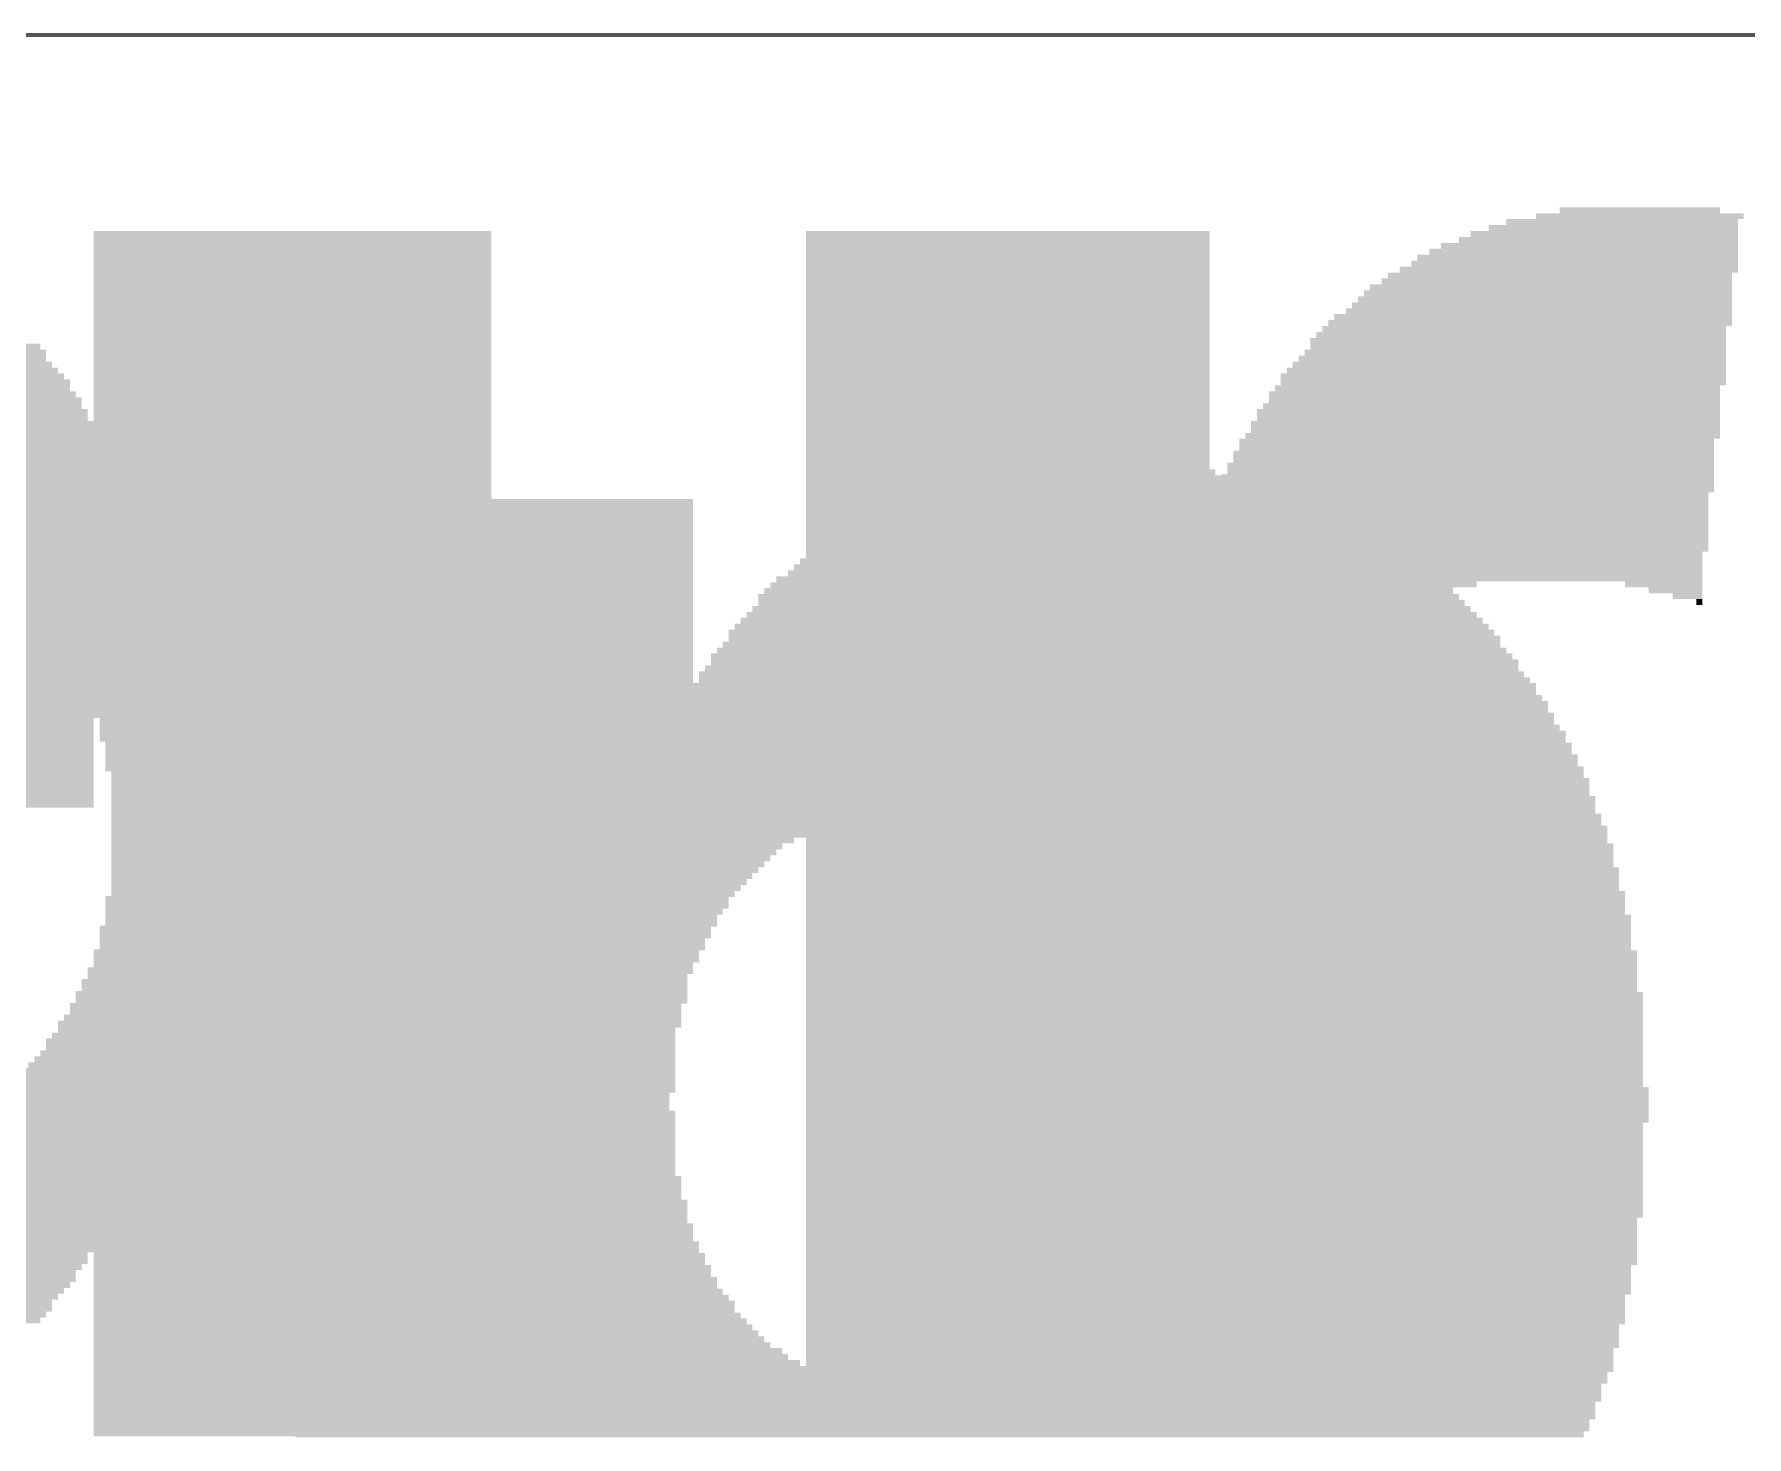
# Model space of a CAD drawing. Extents: x -21 to 88, y -12 to 76.
# Drawn here: x 34.905 to 37.79, y 35.684 to 38.046 of the extents above; entities that cross this region are included whole.
import ezdxf

# ---------------------------------------------------------------- set-up
doc = ezdxf.new("R2010")
doc.units = 0
for name, color, linetype in [('1', 22, 'CONTINUOUS'), ('21', 253, 'CONTINUOUS'), ('22', 253, 'CONTINUOUS')]:
    doc.layers.add(name, color=color, linetype=linetype)

# ---------------------------------------------------------------- blocks, each defined once
blk = doc.blocks.new('RECT')
blk.add_solid([(-0.5, -0.5), (0.5, -0.5), (-0.5, 0.5), (0.5, 0.5)])

msp = doc.modelspace()

# ---------------------------------------------------------------- linework, layer by layer
at = {"layer": '1'}
for points in [[(31.726, 38.0439), (40.906, 38.0439, 1), (40.906, 38.0464), (31.726, 38.0464, 1)], [(39.706, 38.0463), (33.906, 38.0463, 1), (33.906, 38.0437), (39.706, 38.0437, 1)]]:
    msp.add_lwpolyline(points, format="xyb", close=True, dxfattribs=at)

# ---------------------------------------------------------------- block references
at = {"layer": '21', "yscale": 0.01}
for p, xscale in [((37.61, 37.74), 0.35), ((37.61, 37.75), 0.27), ((35.34, 37.71), 0.67), ((36.545, 37.71), 0.68), ((37.55, 37.71), 0.45), ((37.565, 37.72), 0.42), ((37.58, 37.73), 0.39), ((35.34, 37.7), 0.67), ((35.34, 37.69), 0.67), ((35.34, 37.68), 0.67), ((36.545, 37.7), 0.68), ((36.545, 37.69), 0.68), ((36.545, 37.68), 0.68), ((37.515, 37.68), 0.52), ((37.525, 37.69), 0.5), ((37.54, 37.7), 0.47), ((35.34, 37.67), 0.67), ((35.34, 37.66), 0.67), ((35.34, 37.65), 0.67), ((36.545, 37.67), 0.68), ((36.545, 37.66), 0.68), ((36.545, 37.65), 0.68), ((37.49, 37.65), 0.57), ((37.5, 37.66), 0.55), ((37.505, 37.67), 0.54), ((35.34, 37.64), 0.67), ((35.34, 37.63), 0.67), ((35.34, 37.62), 0.67), ((36.545, 37.64), 0.68), ((36.545, 37.63), 0.68), ((36.545, 37.62), 0.68), ((37.46, 37.62), 0.61), ((37.47, 37.63), 0.59), ((37.475, 37.64), 0.58), ((35.34, 37.61), 0.67), ((35.34, 37.6), 0.67), ((35.34, 37.59), 0.67), ((36.545, 37.61), 0.68), ((36.545, 37.6), 0.68), ((36.545, 37.59), 0.68), ((37.445, 37.59), 0.64), ((37.45, 37.6), 0.63), ((37.455, 37.61), 0.62), ((35.34, 37.58), 0.67), ((35.34, 37.57), 0.67), ((35.34, 37.56), 0.67), ((36.545, 37.58), 0.68), ((36.545, 37.57), 0.68), ((36.545, 37.56), 0.68), ((37.425, 37.56), 0.68), ((37.43, 37.57), 0.67), ((37.44, 37.58), 0.65), ((35.34, 37.55), 0.67), ((35.34, 37.54), 0.67), ((35.34, 37.53), 0.67), ((36.545, 37.55), 0.68), ((36.545, 37.54), 0.68), ((36.545, 37.53), 0.68), ((37.405, 37.53), 0.7), ((37.41, 37.54), 0.69), ((37.415, 37.55), 0.68), ((34.295, 37.5), 1.26), ((34.3, 37.51), 1.25), ((34.3, 37.52), 1.23), ((35.34, 37.52), 0.67), ((35.34, 37.51), 0.67), ((35.34, 37.5), 0.67), ((36.545, 37.52), 0.68), ((36.545, 37.51), 0.68), ((36.545, 37.5), 0.68), ((37.395, 37.5), 0.72), ((37.4, 37.51), 0.71), ((37.405, 37.52), 0.7), ((34.295, 37.48), 1.3), ((34.295, 37.49), 1.28), ((35.34, 37.49), 0.67), ((35.34, 37.48), 0.67), ((36.545, 37.49), 0.68), ((36.545, 37.48), 0.68), ((37.385, 37.48), 0.74), ((37.39, 37.49), 0.73), ((34.295, 37.45), 1.34), ((34.295, 37.47), 1.32), ((34.3, 37.46), 1.33), ((35.34, 37.47), 0.67), ((35.34, 37.46), 0.67), ((35.34, 37.45), 0.67), ((36.545, 37.47), 0.68), ((36.545, 37.46), 0.68), ((36.545, 37.45), 0.68), ((37.37, 37.45), 0.75), ((37.38, 37.47), 0.75), ((37.38, 37.46), 0.75), ((34.29, 37.42), 1.39), ((34.295, 37.43), 1.38), ((34.295, 37.44), 1.36), ((35.34, 37.44), 0.67), ((35.34, 37.43), 0.67), ((35.34, 37.42), 0.67), ((36.545, 37.44), 0.68), ((36.545, 37.43), 0.68), ((36.545, 37.42), 0.68), ((37.36, 37.42), 0.77), ((37.365, 37.44), 0.76), ((37.365, 37.43), 0.76), ((34.625, 37.39), 2.1), ((34.29, 37.4), 1.41), ((34.295, 37.41), 1.4), ((35.34, 37.41), 0.67), ((35.34, 37.4), 0.67), ((36.545, 37.41), 0.68), ((36.545, 37.4), 0.68), ((36.545, 37.39), 0.68), ((37.35, 37.39), 0.79), ((37.355, 37.41), 0.78), ((37.355, 37.4), 0.78), ((34.62, 37.37), 2.11), ((34.62, 37.36), 2.11), ((34.625, 37.38), 2.1), ((36.545, 37.38), 0.68), ((36.545, 37.37), 0.68), ((36.545, 37.36), 0.68), ((37.335, 37.36), 0.8), ((37.345, 37.37), 0.8), ((37.35, 37.38), 0.79), ((34.61, 37.34), 2.13), ((34.61, 37.33), 2.13), ((34.615, 37.35), 2.12), ((36.545, 37.35), 0.68), ((36.545, 37.34), 0.68), ((36.545, 37.33), 0.68), ((37.33, 37.34), 0.81), ((37.33, 37.33), 0.81), ((37.335, 37.35), 0.8), ((34.6, 37.3), 2.15), ((34.605, 37.32), 2.14), ((34.605, 37.31), 2.14), ((36.545, 37.32), 0.68), ((36.545, 37.31), 0.68), ((36.545, 37.3), 0.68), ((37.32, 37.3), 0.83), ((37.325, 37.32), 0.82), ((37.325, 37.31), 0.82), ((34.595, 37.28), 2.16), ((34.595, 37.27), 2.16), ((34.6, 37.29), 2.15), ((36.545, 37.29), 0.68), ((36.545, 37.28), 0.68), ((36.545, 37.27), 0.68), ((37.31, 37.27), 0.83), ((37.32, 37.29), 0.83), ((37.32, 37.28), 0.83), ((34.59, 37.26), 2.17), ((34.59, 37.25), 2.17), ((36.545, 37.26), 0.68), ((36.965, 37.25), 1.52), ((37.31, 37.26), 0.83), ((34.58, 37.22), 2.19), ((34.585, 37.24), 2.18), ((34.585, 37.23), 2.18), ((36.965, 37.24), 1.52), ((36.965, 37.23), 1.52), ((36.965, 37.22), 1.52), ((34.58, 37.21), 2.19), ((35.17, 37.2), 1.01), ((35.19, 37.19), 0.97), ((36.965, 37.21), 1.52), ((36.965, 37.2), 1.52), ((36.965, 37.19), 1.52), ((35.21, 37.18), 0.93), ((35.225, 37.17), 0.9), ((35.235, 37.16), 0.88), ((36.965, 37.18), 1.52), ((36.96, 37.17), 1.51), ((36.96, 37.16), 1.51), ((35.245, 37.15), 0.86), ((35.255, 37.14), 0.84), ((35.26, 37.13), 0.83), ((36.96, 37.15), 1.51), ((36.96, 37.14), 1.51), ((36.96, 37.13), 1.51), ((35.27, 37.12), 0.81), ((35.275, 37.11), 0.8), ((35.28, 37.1), 0.79), ((36.77, 37.12), 1.13), ((36.75, 37.11), 1.09), ((36.735, 37.1), 1.06), ((37.65, 37.12), 0.13), ((37.67, 37.11), 0.09), ((37.69, 37.1), 0.05), ((35.285, 37.09), 0.78), ((35.29, 37.08), 0.77), ((35.295, 37.07), 0.76), ((36.72, 37.09), 1.03), ((36.695, 37.07), 0.98), ((37.71, 37.09), 0.01), ((35.3, 37.06), 0.75), ((35.3, 37.05), 0.75), ((35.305, 37.04), 0.74), ((36.69, 37.06), 0.97), ((36.68, 37.05), 0.95), ((36.67, 37.04), 0.93), ((35.31, 37.03), 0.73), ((35.315, 37.02), 0.72), ((35.315, 37.01), 0.72), ((36.665, 37.03), 0.92), ((36.66, 37.02), 0.91), ((36.65, 37.01), 0.89), ((35.32, 37), 0.71), ((35.325, 36.99), 0.7), ((36.645, 37), 0.88), ((36.64, 36.99), 0.87), ((35.325, 36.98), 0.7), ((35.325, 36.97), 0.7), ((35.33, 36.96), 0.69), ((36.635, 36.98), 0.86), ((36.635, 36.97), 0.86), ((36.63, 36.96), 0.85), ((35.33, 36.95), 0.69), ((35.335, 36.94), 0.68), ((35.335, 36.93), 0.68), ((36.625, 36.95), 0.84), ((36.62, 36.94), 0.83), ((36.615, 36.93), 0.82), ((35.34, 36.92), 0.67), ((35.34, 36.91), 0.67), ((35.34, 36.9), 0.67), ((36.615, 36.92), 0.82), ((36.61, 36.91), 0.81), ((36.61, 36.9), 0.81), ((35.345, 36.89), 0.66), ((35.345, 36.88), 0.66), ((35.345, 36.87), 0.66), ((36.605, 36.89), 0.8), ((36.6, 36.88), 0.79), ((36.6, 36.87), 0.79), ((35.345, 36.86), 0.66), ((35.35, 36.85), 0.65), ((35.35, 36.84), 0.65), ((36.6, 36.86), 0.79), ((36.595, 36.85), 0.78), ((36.595, 36.84), 0.78), ((35.35, 36.83), 0.65), ((35.35, 36.82), 0.65), ((35.35, 36.81), 0.65), ((36.59, 36.83), 0.77), ((36.59, 36.82), 0.77), ((36.585, 36.81), 0.76), ((35.355, 36.8), 0.64), ((35.355, 36.79), 0.64), ((35.355, 36.78), 0.64), ((36.585, 36.8), 0.76), ((36.585, 36.79), 0.76), ((36.58, 36.78), 0.75), ((35.355, 36.77), 0.64), ((35.355, 36.76), 0.64), ((35.355, 36.75), 0.64), ((36.58, 36.77), 0.75), ((36.58, 36.76), 0.75), ((36.58, 36.75), 0.75), ((35.355, 36.74), 0.64), ((35.355, 36.73), 0.64), ((36.58, 36.74), 0.75), ((36.575, 36.73), 0.74), ((35.355, 36.72), 0.64), ((35.355, 36.71), 0.64), ((35.355, 36.7), 0.64), ((36.575, 36.72), 0.74), ((36.575, 36.71), 0.74), ((36.575, 36.7), 0.74), ((35.355, 36.69), 0.64), ((35.355, 36.68), 0.64), ((35.355, 36.67), 0.64), ((36.57, 36.69), 0.73), ((36.57, 36.68), 0.73), ((36.57, 36.67), 0.73), ((35.355, 36.66), 0.64), ((35.355, 36.65), 0.64), ((35.355, 36.64), 0.64), ((36.57, 36.66), 0.73), ((36.57, 36.65), 0.73), ((36.57, 36.64), 0.73), ((35.355, 36.63), 0.64), ((35.355, 36.62), 0.64), ((35.355, 36.61), 0.64), ((36.57, 36.63), 0.73), ((36.57, 36.62), 0.73), ((36.565, 36.61), 0.72), ((35.35, 36.59), 0.65), ((35.35, 36.58), 0.65), ((35.355, 36.6), 0.64), ((36.565, 36.6), 0.72), ((36.565, 36.59), 0.72), ((36.565, 36.58), 0.72), ((35.35, 36.57), 0.65), ((35.35, 36.56), 0.65), ((35.35, 36.55), 0.65), ((36.565, 36.57), 0.72), ((36.565, 36.56), 0.72), ((36.565, 36.55), 0.72), ((35.345, 36.54), 0.66), ((35.345, 36.53), 0.66), ((35.345, 36.52), 0.66), ((36.565, 36.54), 0.72), ((36.565, 36.53), 0.72), ((36.565, 36.52), 0.72), ((35.34, 36.5), 0.67), ((35.345, 36.51), 0.66), ((36.565, 36.51), 0.72), ((36.565, 36.5), 0.72), ((35.335, 36.47), 0.68), ((35.34, 36.49), 0.67), ((35.34, 36.48), 0.67), ((36.565, 36.49), 0.72), ((36.565, 36.48), 0.72), ((36.565, 36.47), 0.72), ((35.33, 36.45), 0.69), ((35.33, 36.44), 0.69), ((35.335, 36.46), 0.68), ((36.565, 36.46), 0.72), ((36.565, 36.45), 0.72), ((36.565, 36.44), 0.72), ((35.32, 36.41), 0.71), ((35.325, 36.43), 0.7), ((35.325, 36.42), 0.7), ((36.565, 36.43), 0.72), ((36.565, 36.42), 0.72), ((36.565, 36.41), 0.72), ((35.31, 36.38), 0.73), ((35.315, 36.39), 0.72), ((35.32, 36.4), 0.71), ((36.565, 36.4), 0.72), ((36.565, 36.39), 0.72), ((36.565, 36.38), 0.72), ((35.3, 36.35), 0.75), ((35.305, 36.36), 0.74), ((35.31, 36.37), 0.73), ((36.565, 36.37), 0.72), ((36.565, 36.36), 0.72), ((36.565, 36.35), 0.72), ((35.29, 36.32), 0.77), ((35.295, 36.33), 0.76), ((35.3, 36.34), 0.75), ((36.565, 36.34), 0.72), ((36.565, 36.33), 0.72), ((36.565, 36.32), 0.72), ((35.27, 36.29), 0.81), ((35.28, 36.3), 0.79), ((35.285, 36.31), 0.78), ((36.565, 36.31), 0.72), ((36.565, 36.3), 0.72), ((36.565, 36.29), 0.72), ((35.25, 36.26), 0.85), ((35.26, 36.27), 0.83), ((35.265, 36.28), 0.82), ((36.565, 36.28), 0.72), ((36.565, 36.27), 0.72), ((36.565, 36.26), 0.72), ((35.23, 36.24), 0.89), ((35.24, 36.25), 0.87), ((36.565, 36.25), 0.72), ((36.565, 36.24), 0.72), ((35.185, 36.21), 0.98), ((35.2, 36.22), 0.95), ((35.22, 36.23), 0.91), ((36.565, 36.23), 0.72), ((36.565, 36.22), 0.72), ((36.565, 36.21), 0.72), ((34.575, 36.19), 2.2), ((34.58, 36.18), 2.19), ((35.14, 36.2), 1.07), ((36.565, 36.2), 0.72), ((36.565, 36.19), 0.72), ((36.565, 36.18), 0.72), ((34.58, 36.17), 2.19), ((34.58, 36.16), 2.19), ((34.585, 36.15), 2.18), ((36.565, 36.17), 0.72), ((36.565, 36.16), 0.72), ((36.565, 36.15), 0.72), ((34.585, 36.14), 2.18), ((34.59, 36.13), 2.17), ((34.59, 36.12), 2.17), ((36.565, 36.14), 0.72), ((36.565, 36.13), 0.72), ((36.565, 36.12), 0.72), ((34.595, 36.11), 2.16), ((34.595, 36.1), 2.16), ((34.6, 36.09), 2.15), ((36.565, 36.11), 0.72), ((36.565, 36.1), 0.72), ((36.565, 36.09), 0.72), ((34.6, 36.08), 2.15), ((34.6, 36.07), 2.15), ((34.605, 36.06), 2.14), ((36.565, 36.08), 0.72), ((36.565, 36.07), 0.72), ((36.565, 36.06), 0.72), ((34.61, 36.05), 2.13), ((34.61, 36.04), 2.13), ((34.615, 36.03), 2.12), ((36.565, 36.05), 0.72), ((36.565, 36.04), 0.72), ((36.565, 36.03), 0.72), ((34.615, 36.02), 2.12), ((34.62, 36.01), 2.11), ((34.625, 36), 2.1), ((36.565, 36.02), 0.72), ((36.565, 36.01), 0.72), ((36.565, 36), 0.72), ((34.285, 35.99), 1.42), ((34.29, 35.98), 1.41), ((35.34, 35.99), 0.67), ((35.34, 35.98), 0.67), ((36.565, 35.99), 0.72), ((36.565, 35.98), 0.72), ((34.285, 35.97), 1.4), ((34.285, 35.96), 1.38), ((34.29, 35.95), 1.37), ((35.34, 35.97), 0.67), ((35.34, 35.96), 0.67), ((35.34, 35.95), 0.67), ((36.565, 35.97), 0.72), ((36.565, 35.96), 0.72), ((36.565, 35.95), 0.72), ((34.29, 35.94), 1.35), ((34.285, 35.93), 1.34), ((34.285, 35.92), 1.32), ((35.34, 35.94), 0.67), ((35.34, 35.93), 0.67), ((35.34, 35.92), 0.67), ((36.565, 35.94), 0.72), ((36.565, 35.93), 0.72), ((36.565, 35.92), 0.72), ((34.285, 35.91), 1.3), ((34.29, 35.9), 1.29), ((34.29, 35.89), 1.27), ((35.34, 35.91), 0.67), ((35.34, 35.9), 0.67), ((35.34, 35.89), 0.67), ((36.565, 35.91), 0.72), ((36.565, 35.9), 0.72), ((36.565, 35.89), 0.72), ((34.29, 35.88), 1.25), ((35.34, 35.88), 0.67), ((35.34, 35.87), 0.67), ((35.34, 35.86), 0.67), ((36.565, 35.88), 0.72), ((36.565, 35.87), 0.72), ((36.565, 35.86), 0.72), ((35.34, 35.85), 0.67), ((35.34, 35.84), 0.67), ((35.34, 35.83), 0.67), ((36.565, 35.85), 0.72), ((36.565, 35.84), 0.72), ((36.565, 35.83), 0.72), ((35.34, 35.82), 0.67), ((35.34, 35.81), 0.67), ((35.34, 35.8), 0.67), ((36.565, 35.82), 0.72), ((36.565, 35.81), 0.72), ((36.565, 35.8), 0.72), ((35.34, 35.79), 0.67), ((35.34, 35.78), 0.67), ((35.34, 35.77), 0.67), ((36.565, 35.79), 0.72), ((36.565, 35.78), 0.72), ((36.565, 35.77), 0.72), ((35.34, 35.76), 0.67), ((35.34, 35.75), 0.67), ((36.565, 35.76), 0.72), ((36.565, 35.75), 0.72), ((35.34, 35.74), 0.67), ((35.34, 35.73), 0.67), ((35.34, 35.72), 0.67), ((36.565, 35.74), 0.72), ((36.565, 35.73), 0.72), ((36.565, 35.72), 0.72), ((35.34, 35.71), 0.67), ((35.34, 35.7), 0.67), ((35.34, 35.69), 0.67), ((36.565, 35.71), 0.72), ((36.565, 35.7), 0.72), ((36.565, 35.69), 0.72)]:
    msp.add_blockref('RECT', p, dxfattribs=dict(at, xscale=xscale))
msp.add_blockref('RECT', (36.705, 37.08), dxfattribs=at)
at = {"layer": '22', "yscale": 0.01, "rotation": 180}
for p, xscale in [((36.69, 37.2985), 0.47), ((36.695, 37.3085), 0.4), ((36.685, 37.3185), 0.26), ((36.7, 37.2785), 0.61), ((36.7, 37.2885), 0.55), ((34.35, 37.2585), 1.31), ((34.35, 37.2485), 1.31), ((35.68, 37.2585), 0.67), ((35.68, 37.2485), 0.67), ((36.7, 37.2485), 0.75), ((36.7, 37.2585), 0.71), ((36.695, 37.2685), 0.66), ((34.35, 37.2385), 1.31), ((34.35, 37.2285), 1.31), ((34.35, 37.2185), 1.31), ((35.68, 37.2385), 0.67), ((35.68, 37.2285), 0.67), ((35.68, 37.2185), 0.67), ((36.705, 37.2185), 0.86), ((36.7, 37.2285), 0.83), ((36.7, 37.2385), 0.79), ((34.35, 37.2085), 1.31), ((34.35, 37.1985), 1.31), ((34.35, 37.1885), 1.31), ((35.68, 37.2085), 0.67), ((35.68, 37.1985), 0.67), ((35.68, 37.1885), 0.67), ((36.705, 37.1885), 0.96), ((36.71, 37.1985), 0.93), ((36.705, 37.2085), 0.9), ((34.35, 37.1785), 1.31), ((34.35, 37.1685), 1.31), ((34.35, 37.1585), 1.31), ((35.68, 37.1785), 0.67), ((35.68, 37.1685), 0.67), ((35.68, 37.1585), 0.67), ((36.715, 37.1585), 1.04), ((36.71, 37.1685), 1.01), ((36.71, 37.1785), 0.99), ((34.35, 37.1485), 1.31), ((34.35, 37.1385), 1.31), ((34.35, 37.1285), 1.31), ((35.68, 37.1485), 0.67), ((35.68, 37.1385), 0.67), ((35.68, 37.1285), 0.67), ((36.71, 37.1285), 1.11), ((36.715, 37.1385), 1.08), ((36.715, 37.1485), 1.06), ((34.35, 37.1185), 1.31), ((34.35, 37.1085), 1.31), ((34.35, 37.0985), 1.31), ((35.68, 37.1185), 0.67), ((35.68, 37.1085), 0.67), ((35.68, 37.0985), 0.67), ((36.715, 37.0985), 1.18), ((36.715, 37.1085), 1.16), ((36.715, 37.1185), 1.14), ((34.35, 37.0885), 1.31), ((34.35, 37.0785), 1.31), ((34.35, 37.0685), 1.31), ((35.68, 37.0885), 0.67), ((35.68, 37.0785), 0.67), ((35.68, 37.0685), 0.67), ((36.72, 37.0685), 1.23), ((36.72, 37.0785), 1.21), ((36.72, 37.0885), 1.19), ((34.35, 37.0585), 1.31), ((34.35, 37.0485), 1.31), ((34.35, 37.0385), 1.31), ((35.68, 37.0585), 0.67), ((35.68, 37.0485), 0.67), ((35.68, 37.0385), 0.67), ((36.72, 37.0385), 1.29), ((36.72, 37.0485), 1.27), ((36.72, 37.0585), 1.25), ((34.35, 37.0285), 1.31), ((34.35, 37.0185), 1.31), ((35.68, 37.0285), 0.67), ((35.68, 37.0185), 0.67), ((36.72, 37.0185), 1.31), ((36.725, 37.0285), 1.3), ((34.35, 37.0085), 1.31), ((34.35, 36.9985), 1.31), ((34.35, 36.9885), 1.31), ((35.68, 37.0085), 0.67), ((35.68, 36.9985), 0.67), ((35.68, 36.9885), 0.67), ((36.72, 36.9985), 1.35), ((36.725, 36.9885), 1.36), ((36.72, 37.0085), 1.33), ((34.35, 36.9785), 1.31), ((34.35, 36.9685), 1.31), ((34.35, 36.9585), 1.31), ((35.68, 36.9785), 0.67), ((35.68, 36.9685), 0.67), ((35.68, 36.9585), 0.67), ((36.72, 36.9685), 1.39), ((36.725, 36.9585), 1.4), ((36.72, 36.9785), 1.37), ((34.35, 36.9485), 1.31), ((34.35, 36.9385), 1.31), ((34.35, 36.9285), 1.31), ((36.39, 36.9485), 2.09), ((36.39, 36.9385), 2.09), ((36.395, 36.9285), 2.1), ((34.35, 36.9185), 1.31), ((34.35, 36.9085), 1.31), ((34.35, 36.8985), 1.31), ((36.4, 36.9185), 2.11), ((36.4, 36.9085), 2.11), ((36.405, 36.8985), 2.12), ((34.35, 36.8885), 1.31), ((34.35, 36.8785), 1.31), ((34.35, 36.8685), 1.31), ((36.405, 36.8885), 2.12), ((36.41, 36.8785), 2.13), ((36.415, 36.8685), 2.14), ((34.35, 36.8585), 1.31), ((34.35, 36.8485), 1.31), ((34.35, 36.8385), 1.31), ((36.415, 36.8585), 2.14), ((36.42, 36.8485), 2.15), ((36.42, 36.8385), 2.15), ((34.35, 36.8285), 1.31), ((34.35, 36.8185), 1.31), ((34.35, 36.8085), 1.31), ((36.425, 36.8285), 2.16), ((36.425, 36.8185), 2.16), ((36.43, 36.8085), 2.17), ((34.35, 36.7985), 1.31), ((34.35, 36.7885), 1.31), ((36.43, 36.7985), 2.17), ((36.435, 36.7885), 2.18), ((34.35, 36.7785), 1.31), ((34.35, 36.7685), 1.31), ((34.35, 36.7585), 1.31), ((36.435, 36.7785), 2.18), ((36.435, 36.7685), 2.18), ((36.44, 36.7585), 2.19), ((34.35, 36.7485), 1.31), ((35.85, 36.7485), 1.01), ((35.825, 36.7385), 0.96), ((35.81, 36.7285), 0.93), ((37.055, 36.7385), 0.96), ((37.08, 36.7285), 0.93), ((35.795, 36.7185), 0.9), ((35.785, 36.7085), 0.88), ((35.775, 36.6985), 0.86), ((37.095, 36.7185), 0.9), ((37.11, 36.7085), 0.89), ((37.12, 36.6985), 0.87), ((35.765, 36.6885), 0.84), ((35.755, 36.6785), 0.82), ((35.75, 36.6685), 0.81), ((37.13, 36.6885), 0.85), ((37.14, 36.6785), 0.85), ((37.15, 36.6685), 0.83), ((35.745, 36.6585), 0.8), ((35.74, 36.6485), 0.79), ((35.735, 36.6385), 0.78), ((37.155, 36.6585), 0.82), ((37.16, 36.6485), 0.81), ((37.17, 36.6385), 0.81), ((35.73, 36.6285), 0.77), ((35.725, 36.6185), 0.76), ((35.72, 36.6085), 0.75), ((37.175, 36.6285), 0.8), ((37.18, 36.6185), 0.79), ((37.185, 36.6085), 0.78), ((35.715, 36.5985), 0.74), ((35.71, 36.5885), 0.73), ((35.71, 36.5785), 0.73), ((37.195, 36.5985), 0.78), ((37.195, 36.5885), 0.78), ((37.2, 36.5785), 0.77), ((35.705, 36.5685), 0.72), ((35.7, 36.5585), 0.71), ((35.7, 36.5485), 0.71), ((37.205, 36.5685), 0.76), ((37.21, 36.5585), 0.77), ((37.215, 36.5485), 0.76), ((35.695, 36.5385), 0.7), ((35.695, 36.5285), 0.7), ((37.22, 36.5385), 0.75), ((37.22, 36.5285), 0.75), ((35.69, 36.5185), 0.69), ((35.69, 36.5085), 0.69), ((35.685, 36.4985), 0.68), ((37.22, 36.5185), 0.75), ((37.225, 36.5085), 0.74), ((37.23, 36.4985), 0.75), ((35.685, 36.4885), 0.68), ((35.68, 36.4785), 0.67), ((35.68, 36.4685), 0.67), ((37.235, 36.4885), 0.74), ((37.235, 36.4785), 0.74), ((37.24, 36.4685), 0.73), ((35.675, 36.4585), 0.66), ((35.675, 36.4485), 0.66), ((35.675, 36.4385), 0.66), ((37.24, 36.4585), 0.73), ((37.24, 36.4485), 0.73), ((37.245, 36.4385), 0.72), ((35.675, 36.4285), 0.66), ((35.675, 36.4185), 0.66), ((35.67, 36.4085), 0.65), ((37.25, 36.4285), 0.73), ((37.25, 36.4185), 0.73), ((37.25, 36.4085), 0.73), ((35.67, 36.3985), 0.65), ((35.67, 36.3885), 0.65), ((35.67, 36.3785), 0.65), ((37.25, 36.3985), 0.73), ((37.255, 36.3885), 0.72), ((37.255, 36.3785), 0.72), ((35.665, 36.3685), 0.64), ((35.665, 36.3585), 0.64), ((35.665, 36.3485), 0.64), ((37.255, 36.3685), 0.72), ((37.255, 36.3585), 0.72), ((37.255, 36.3485), 0.72), ((35.665, 36.3385), 0.64), ((35.665, 36.3285), 0.64), ((35.665, 36.3185), 0.64), ((37.26, 36.3385), 0.71), ((37.26, 36.3285), 0.71), ((37.26, 36.3185), 0.71), ((35.665, 36.3085), 0.64), ((35.665, 36.2985), 0.64), ((35.665, 36.2885), 0.64), ((37.26, 36.3085), 0.71), ((37.26, 36.2985), 0.71), ((37.26, 36.2885), 0.71), ((35.665, 36.2785), 0.64), ((35.665, 36.2685), 0.64), ((37.26, 36.2785), 0.71), ((37.265, 36.2685), 0.72), ((35.66, 36.2585), 0.63), ((35.66, 36.2485), 0.63), ((35.66, 36.2385), 0.63), ((37.265, 36.2585), 0.72), ((37.265, 36.2485), 0.72), ((37.265, 36.2385), 0.72), ((35.665, 36.2285), 0.64), ((35.665, 36.2185), 0.64), ((35.665, 36.2085), 0.64), ((37.265, 36.2285), 0.72), ((37.265, 36.2185), 0.72), ((37.26, 36.2085), 0.71), ((35.665, 36.1985), 0.64), ((35.665, 36.1885), 0.64), ((35.665, 36.1785), 0.64), ((37.26, 36.1985), 0.71), ((37.26, 36.1885), 0.71), ((37.26, 36.1785), 0.71), ((35.665, 36.1685), 0.64), ((35.665, 36.1585), 0.64), ((35.665, 36.1485), 0.64), ((37.255, 36.1485), 0.72), ((37.26, 36.1685), 0.71), ((37.26, 36.1585), 0.71), ((35.665, 36.1385), 0.64), ((35.665, 36.1285), 0.64), ((35.67, 36.1185), 0.65), ((37.255, 36.1385), 0.72), ((37.255, 36.1285), 0.72), ((37.255, 36.1185), 0.72), ((35.67, 36.1085), 0.65), ((35.67, 36.0985), 0.65), ((35.67, 36.0885), 0.65), ((37.25, 36.0985), 0.73), ((37.25, 36.0885), 0.73), ((37.255, 36.1085), 0.72), ((35.675, 36.0785), 0.66), ((35.675, 36.0685), 0.66), ((35.675, 36.0585), 0.66), ((37.245, 36.0585), 0.74), ((37.25, 36.0785), 0.73), ((37.25, 36.0685), 0.73), ((35.675, 36.0485), 0.66), ((35.68, 36.0385), 0.67), ((37.24, 36.0485), 0.73), ((37.24, 36.0385), 0.73), ((35.68, 36.0285), 0.67), ((35.68, 36.0185), 0.67), ((35.685, 36.0085), 0.68), ((37.235, 36.0185), 0.74), ((37.235, 36.0085), 0.74), ((37.24, 36.0285), 0.73), ((35.685, 35.9985), 0.68), ((35.69, 35.9885), 0.69), ((35.69, 35.9785), 0.69), ((37.225, 35.9785), 0.76), ((37.23, 35.9985), 0.75), ((37.23, 35.9885), 0.75), ((35.695, 35.9685), 0.7), ((35.695, 35.9585), 0.7), ((35.7, 35.9485), 0.71), ((37.215, 35.9585), 0.76), ((37.215, 35.9485), 0.76), ((37.22, 35.9685), 0.75), ((35.7, 35.9385), 0.71), ((35.705, 35.9285), 0.72), ((35.71, 35.9185), 0.73), ((37.205, 35.9285), 0.78), ((37.2, 35.9185), 0.77), ((37.21, 35.9385), 0.77), ((35.715, 35.9085), 0.74), ((35.715, 35.8985), 0.74), ((35.72, 35.8885), 0.75), ((37.185, 35.8885), 0.8), ((37.19, 35.8985), 0.79), ((37.195, 35.9085), 0.78), ((35.725, 35.8785), 0.76), ((35.73, 35.8685), 0.77), ((35.735, 35.8585), 0.78), ((37.17, 35.8585), 0.81), ((37.175, 35.8685), 0.8), ((37.185, 35.8785), 0.8), ((35.74, 35.8485), 0.79), ((35.745, 35.8385), 0.8), ((35.755, 35.8285), 0.82), ((37.145, 35.8285), 0.84), ((37.155, 35.8385), 0.84), ((37.165, 35.8485), 0.82), ((35.76, 35.8185), 0.83), ((35.77, 35.8085), 0.85), ((35.775, 35.7985), 0.86), ((37.12, 35.7985), 0.89), ((37.13, 35.8085), 0.87), ((37.14, 35.8185), 0.85), ((35.785, 35.7885), 0.88), ((35.8, 35.7785), 0.91), ((37.095, 35.7785), 0.92), ((37.105, 35.7885), 0.9), ((35.815, 35.7685), 0.94), ((35.835, 35.7585), 0.98), ((35.88, 35.7485), 1.07), ((37.01, 35.7485), 1.07), ((37.055, 35.7585), 0.98), ((37.07, 35.7685), 0.95), ((36.44, 35.7385), 2.19), ((36.44, 35.7285), 2.19), ((36.44, 35.7185), 2.19), ((36.435, 35.7085), 2.18), ((36.435, 35.6985), 2.18), ((36.43, 35.6885), 2.17)]:
    msp.add_blockref('RECT', p, dxfattribs=dict(at, xscale=xscale))
msp.add_blockref('RECT', (37.035, 36.7485), dxfattribs=at)

doc.saveas('drawing.dxf')
